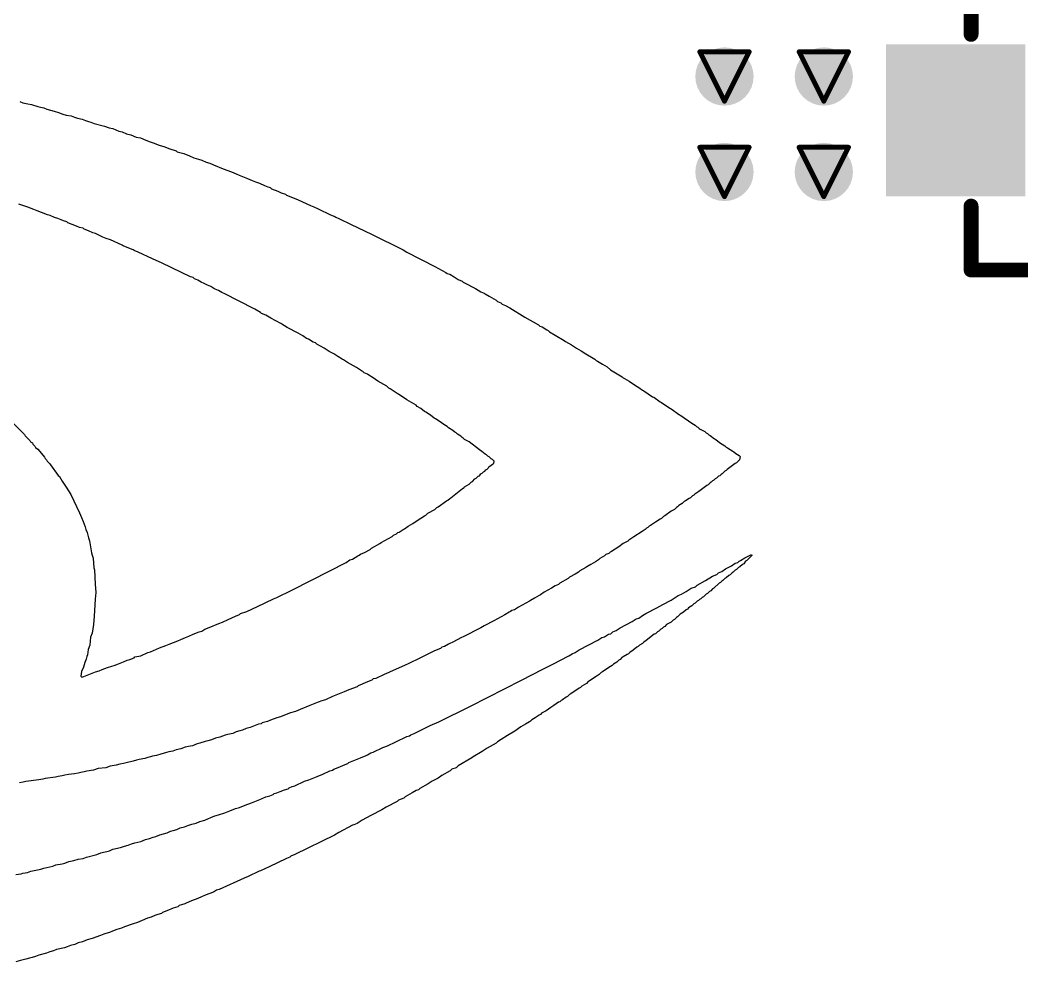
# Model space of a CAD drawing. Header units: inches. Extents: x 0 to 12.2, y 0 to 7.
# Drawn here: x 1.13 to 1.5359, y 1.2427 to 1.6243 of the extents above; entities that cross this region are included whole.
import ezdxf

# ---------------------------------------------------------------- set-up
doc = ezdxf.new("R2010")
doc.units = ezdxf.units.IN
doc.header["$MEASUREMENT"] = 0
for name, color, linetype in [('Bottom Layer', 5, 'Continuous'), ('Drill Drawing', 1, 'Continuous'), ('Layer 1', 16, 'Continuous'), ('Layer 2', 76, 'Continuous'), ('Top Layer', 1, 'Continuous'), ('Top Overlay', 2, 'Continuous'), ('Top Paste', 8, 'Continuous'), ('Top Solder', 216, 'Continuous'), ('Via Holes', 16, 'Continuous')]:
    doc.layers.add(name, color=color, linetype=linetype)

# ---------------------------------------------------------------- blocks, each defined once
blk = doc.blocks.new('TS_1088_AR02016_48')
at = {"layer": 'Top Layer'}
for points in [[(-0.11023, 0.02677), (-0.06181, 0.02677), (-0.06181, -0.02677), (-0.11023, -0.02677)], [(0.06181, 0.02677), (0.11023, 0.02677), (0.11023, -0.02677), (0.06181, -0.02677)]]:
    blk.add_hatch(color=1, dxfattribs=at).paths.add_polyline_path(points)
at = {"layer": 'Top Paste'}
for points in [[(-0.11023, 0.02677), (-0.06181, 0.02677), (-0.06181, -0.02677), (-0.11023, -0.02677)], [(0.06181, 0.02677), (0.11023, 0.02677), (0.11023, -0.02677), (0.06181, -0.02677)]]:
    blk.add_hatch(color=8, dxfattribs=at).paths.add_polyline_path(points)
at = {"layer": 'Top Solder'}
for points in [[(-0.11423, 0.03077), (-0.05781, 0.03077), (-0.05781, -0.03077), (-0.11423, -0.03077)], [(0.05781, 0.03077), (0.11423, 0.03077), (0.11423, -0.03077), (0.05781, -0.03077)]]:
    blk.add_hatch(color=216, dxfattribs=at).paths.add_polyline_path(points)
at = {"layer": 'Top Overlay'}
for points in [[(-0.07977, 0.06068, 0.006, 0.006, 0), (-0.07977, 0.03477, 0.006, 0.006, 0)], [(0.07977, 0.06068, 0.006, 0.006, 0), (-0.07977, 0.06068, 0.006, 0.006, 0)], [(0.07977, 0.06068, 0.006, 0.006, 0), (0.07977, 0.03477, 0.006, 0.006, 0)], [(-0.07977, -0.03477, 0.006, 0.006, 0), (-0.07977, -0.06068, 0.006, 0.006, 0)], [(0.07977, -0.03477, 0.006, 0.006, 0), (0.07977, -0.06068, 0.006, 0.006, 0)], [(0.07977, -0.06068, 0.006, 0.006, 0), (-0.07977, -0.06068, 0.006, 0.006, 0)]]:
    blk.add_lwpolyline(points, format="xyseb", dxfattribs=at)
for points in [[(-0.08127, 0.06068, 0.003, 0.003, 1), (-0.07827, 0.06068, 0.003, 0.003, 1)], [(-0.08127, 0.06068, 0.003, 0.003, 1), (-0.07827, 0.06068, 0.003, 0.003, 1)], [(0.07827, 0.06068, 0.003, 0.003, 1), (0.08127, 0.06068, 0.003, 0.003, 1)], [(0.07827, 0.06068, 0.003, 0.003, 1), (0.08127, 0.06068, 0.003, 0.003, 1)], [(-0.08127, 0.03477, 0.003, 0.003, 1), (-0.07827, 0.03477, 0.003, 0.003, 1)], [(0.03543, 0, 0.01, 0.01, 1), (-0.03543, 0, 0.01, 0.01, 1)], [(0.07827, 0.03477, 0.003, 0.003, 1), (0.08127, 0.03477, 0.003, 0.003, 1)], [(-0.03793, 0, 0.005, 0.005, 1), (-0.03293, 0, 0.005, 0.005, 1)], [(0.03293, 0, 0.005, 0.005, 1), (0.03793, 0, 0.005, 0.005, 1)], [(-0.08127, -0.03477, 0.003, 0.003, 1), (-0.07827, -0.03477, 0.003, 0.003, 1)], [(0.07827, -0.03477, 0.003, 0.003, 1), (0.08127, -0.03477, 0.003, 0.003, 1)], [(-0.08127, -0.06068, 0.003, 0.003, 1), (-0.07827, -0.06068, 0.003, 0.003, 1)], [(-0.08127, -0.06068, 0.003, 0.003, 1), (-0.07827, -0.06068, 0.003, 0.003, 1)], [(0.07827, -0.06068, 0.003, 0.003, 1), (0.08127, -0.06068, 0.003, 0.003, 1)], [(0.07827, -0.06068, 0.003, 0.003, 1), (0.08127, -0.06068, 0.003, 0.003, 1)]]:
    blk.add_lwpolyline(points, format="xyseb", close=True, dxfattribs=at)

msp = doc.modelspace()

# ---------------------------------------------------------------- hatches: boundary and pattern name
at = {"layer": 'Bottom Layer'}
h = msp.add_hatch(color=5, dxfattribs=at)
edge = h.paths.add_edge_path()
edge.add_arc((1.41537, 1.60147), 0.01181, 0, 360)
h = msp.add_hatch(color=5, dxfattribs=at)
edge = h.paths.add_edge_path()
edge.add_arc((1.45562, 1.60147), 0.01181, 0, 360)
h = msp.add_hatch(color=5, dxfattribs=at)
edge = h.paths.add_edge_path()
edge.add_arc((1.41537, 1.56279), 0.01181, 0, 360)
h = msp.add_hatch(color=5, dxfattribs=at)
edge = h.paths.add_edge_path()
edge.add_arc((1.45562, 1.56279), 0.01181, 0, 360)
at = {"layer": 'Layer 1'}
h = msp.add_hatch(color=16, dxfattribs=at)
edge = h.paths.add_edge_path()
edge.add_arc((1.41537, 1.60147), 0.01181, 0, 360)
h = msp.add_hatch(color=16, dxfattribs=at)
edge = h.paths.add_edge_path()
edge.add_arc((1.45562, 1.60147), 0.01181, 0, 360)
h = msp.add_hatch(color=16, dxfattribs=at)
edge = h.paths.add_edge_path()
edge.add_arc((1.41537, 1.56279), 0.01181, 0, 360)
h = msp.add_hatch(color=16, dxfattribs=at)
edge = h.paths.add_edge_path()
edge.add_arc((1.45562, 1.56279), 0.01181, 0, 360)
at = {"layer": 'Layer 2'}
h = msp.add_hatch(color=76, dxfattribs=at)
edge = h.paths.add_edge_path()
edge.add_arc((1.41537, 1.60147), 0.01181, 0, 360)
h = msp.add_hatch(color=76, dxfattribs=at)
edge = h.paths.add_edge_path()
edge.add_arc((1.45562, 1.60147), 0.01181, 0, 360)
h = msp.add_hatch(color=76, dxfattribs=at)
edge = h.paths.add_edge_path()
edge.add_arc((1.41537, 1.56279), 0.01181, 0, 360)
h = msp.add_hatch(color=76, dxfattribs=at)
edge = h.paths.add_edge_path()
edge.add_arc((1.45562, 1.56279), 0.01181, 0, 360)
at = {"layer": 'Top Layer'}
h = msp.add_hatch(color=1, dxfattribs=at)
edge = h.paths.add_edge_path()
edge.add_arc((1.41537, 1.60147), 0.01181, 0, 360)
h = msp.add_hatch(color=1, dxfattribs=at)
edge = h.paths.add_edge_path()
edge.add_arc((1.45562, 1.60147), 0.01181, 0, 360)
h = msp.add_hatch(color=1, dxfattribs=at)
edge = h.paths.add_edge_path()
edge.add_arc((1.41537, 1.56279), 0.01181, 0, 360)
h = msp.add_hatch(color=1, dxfattribs=at)
edge = h.paths.add_edge_path()
edge.add_arc((1.45562, 1.56279), 0.01181, 0, 360)
at = {"layer": 'Via Holes'}
h = msp.add_hatch(color=7, dxfattribs=at)
edge = h.paths.add_edge_path()
edge.add_arc((1.41537, 1.60147), 0.00591, 0, 360)
h = msp.add_hatch(color=7, dxfattribs=at)
edge = h.paths.add_edge_path()
edge.add_arc((1.45562, 1.60147), 0.00591, 0, 360)
h = msp.add_hatch(color=7, dxfattribs=at)
edge = h.paths.add_edge_path()
edge.add_arc((1.41537, 1.56279), 0.00591, 0, 360)
h = msp.add_hatch(color=7, dxfattribs=at)
edge = h.paths.add_edge_path()
edge.add_arc((1.45562, 1.56279), 0.00591, 0, 360)

# ---------------------------------------------------------------- linework, layer by layer
at = {"layer": 'Drill Drawing'}
for points in [[(1.40537, 1.61147, 0.002, 0.002, 0), (1.42537, 1.61147, 0.002, 0.002, 0)], [(1.40537, 1.61147, 0.002, 0.002, 0), (1.41537, 1.59147, 0.002, 0.002, 0)], [(1.41537, 1.59147, 0.002, 0.002, 0), (1.42537, 1.61147, 0.002, 0.002, 0)], [(1.44562, 1.61147, 0.002, 0.002, 0), (1.46562, 1.61147, 0.002, 0.002, 0)], [(1.44562, 1.61147, 0.002, 0.002, 0), (1.45562, 1.59147, 0.002, 0.002, 0)], [(1.45562, 1.59147, 0.002, 0.002, 0), (1.46562, 1.61147, 0.002, 0.002, 0)], [(1.40537, 1.57279, 0.002, 0.002, 0), (1.42537, 1.57279, 0.002, 0.002, 0)], [(1.40537, 1.57279, 0.002, 0.002, 0), (1.41537, 1.55279, 0.002, 0.002, 0)], [(1.41537, 1.55279, 0.002, 0.002, 0), (1.42537, 1.57279, 0.002, 0.002, 0)], [(1.44562, 1.57279, 0.002, 0.002, 0), (1.46562, 1.57279, 0.002, 0.002, 0)], [(1.44562, 1.57279, 0.002, 0.002, 0), (1.45562, 1.55279, 0.002, 0.002, 0)], [(1.45562, 1.55279, 0.002, 0.002, 0), (1.46562, 1.57279, 0.002, 0.002, 0)]]:
    msp.add_lwpolyline(points, format="xyseb", dxfattribs=at)
for points in [[(1.40487, 1.61147, 0.001, 0.001, 1), (1.40587, 1.61147, 0.001, 0.001, 1)], [(1.40487, 1.61147, 0.001, 0.001, 1), (1.40587, 1.61147, 0.001, 0.001, 1)], [(1.42487, 1.61147, 0.001, 0.001, 1), (1.42587, 1.61147, 0.001, 0.001, 1)], [(1.42487, 1.61147, 0.001, 0.001, 1), (1.42587, 1.61147, 0.001, 0.001, 1)], [(1.44512, 1.61147, 0.001, 0.001, 1), (1.44612, 1.61147, 0.001, 0.001, 1)], [(1.44512, 1.61147, 0.001, 0.001, 1), (1.44612, 1.61147, 0.001, 0.001, 1)], [(1.46512, 1.61147, 0.001, 0.001, 1), (1.46612, 1.61147, 0.001, 0.001, 1)], [(1.46512, 1.61147, 0.001, 0.001, 1), (1.46612, 1.61147, 0.001, 0.001, 1)], [(1.41487, 1.59147, 0.001, 0.001, 1), (1.41587, 1.59147, 0.001, 0.001, 1)], [(1.41487, 1.59147, 0.001, 0.001, 1), (1.41587, 1.59147, 0.001, 0.001, 1)], [(1.45512, 1.59147, 0.001, 0.001, 1), (1.45612, 1.59147, 0.001, 0.001, 1)], [(1.45512, 1.59147, 0.001, 0.001, 1), (1.45612, 1.59147, 0.001, 0.001, 1)], [(1.40487, 1.57279, 0.001, 0.001, 1), (1.40587, 1.57279, 0.001, 0.001, 1)], [(1.40487, 1.57279, 0.001, 0.001, 1), (1.40587, 1.57279, 0.001, 0.001, 1)], [(1.42487, 1.57279, 0.001, 0.001, 1), (1.42587, 1.57279, 0.001, 0.001, 1)], [(1.42487, 1.57279, 0.001, 0.001, 1), (1.42587, 1.57279, 0.001, 0.001, 1)], [(1.44512, 1.57279, 0.001, 0.001, 1), (1.44612, 1.57279, 0.001, 0.001, 1)], [(1.44512, 1.57279, 0.001, 0.001, 1), (1.44612, 1.57279, 0.001, 0.001, 1)], [(1.46512, 1.57279, 0.001, 0.001, 1), (1.46612, 1.57279, 0.001, 0.001, 1)], [(1.46512, 1.57279, 0.001, 0.001, 1), (1.46612, 1.57279, 0.001, 0.001, 1)], [(1.41487, 1.55279, 0.001, 0.001, 1), (1.41587, 1.55279, 0.001, 0.001, 1)], [(1.41487, 1.55279, 0.001, 0.001, 1), (1.41587, 1.55279, 0.001, 0.001, 1)], [(1.45512, 1.55279, 0.001, 0.001, 1), (1.45612, 1.55279, 0.001, 0.001, 1)], [(1.45512, 1.55279, 0.001, 0.001, 1), (1.45612, 1.55279, 0.001, 0.001, 1)]]:
    msp.add_lwpolyline(points, format="xyseb", close=True, dxfattribs=at)
at = {"layer": 'Top Overlay'}
for p, q in [((1.12985, 1.59138), (1.13117, 1.59085)), ((1.13117, 1.59085), (1.13313, 1.59046)), ((1.13313, 1.59046), (1.13458, 1.59007)), ((1.13458, 1.59007), (1.1372, 1.58928)), ((1.1372, 1.58928), (1.13825, 1.58902)), ((1.13825, 1.58902), (1.13956, 1.58876)), ((1.13956, 1.58876), (1.14087, 1.58823)), ((1.14087, 1.58823), (1.14376, 1.58744)), ((1.14376, 1.58744), (1.1456, 1.58692)), ((1.1456, 1.58692), (1.1473, 1.58626)), ((1.1473, 1.58626), (1.14874, 1.58587)), ((1.14874, 1.58587), (1.15071, 1.58548)), ((1.15071, 1.58548), (1.15202, 1.58495)), ((1.15202, 1.58495), (1.1532, 1.58456)), ((1.1532, 1.58456), (1.15517, 1.58416)), ((1.15517, 1.58416), (1.15648, 1.58364)), ((1.15648, 1.58364), (1.15766, 1.58325)), ((1.15766, 1.58325), (1.15871, 1.58298)), ((1.15871, 1.58298), (1.16002, 1.58246)), ((1.16002, 1.58246), (1.16422, 1.58141)), ((1.16422, 1.58141), (1.16606, 1.58062)), ((1.16606, 1.58062), (1.16763, 1.58036)), ((1.16763, 1.58036), (1.16999, 1.57931)), ((1.16999, 1.57931), (1.17131, 1.57905)), ((1.17131, 1.57905), (1.17314, 1.57826)), ((1.17314, 1.57826), (1.17485, 1.57787)), ((1.17485, 1.57787), (1.17708, 1.57695)), ((1.17708, 1.57695), (1.17878, 1.57656)), ((1.17878, 1.57656), (1.18101, 1.57564)), ((1.18101, 1.57564), (1.18272, 1.57498)), ((1.18272, 1.57498), (1.1839, 1.57459)), ((1.1839, 1.57459), (1.18639, 1.57367)), ((1.18639, 1.57367), (1.18862, 1.57302)), ((1.18862, 1.57302), (1.19033, 1.57236)), ((1.19033, 1.57236), (1.19321, 1.57131)), ((1.19321, 1.57131), (1.1936, 1.57092)), ((1.1936, 1.57092), (1.19531, 1.57052)), ((1.19531, 1.57052), (1.19636, 1.57026)), ((1.19636, 1.57026), (1.19859, 1.56934)), ((1.19859, 1.56934), (1.20043, 1.56856)), ((1.20043, 1.56856), (1.20226, 1.56803)), ((1.20226, 1.56803), (1.20357, 1.56751)), ((1.20357, 1.56751), (1.20541, 1.56672)), ((1.20541, 1.56672), (1.20685, 1.56633)), ((1.20685, 1.56633), (1.2083, 1.56567)), ((1.2083, 1.56567), (1.21223, 1.5641)), ((1.21223, 1.5641), (1.21564, 1.56278)), ((1.21564, 1.56278), (1.21748, 1.562)), ((1.21748, 1.562), (1.21879, 1.56147)), ((1.21879, 1.56147), (1.2222, 1.56016)), ((1.2222, 1.56016), (1.22404, 1.55937)), ((1.22404, 1.55937), (1.22535, 1.55885)), ((1.22535, 1.55885), (1.22705, 1.55819)), ((1.22705, 1.55819), (1.22902, 1.55727)), ((1.22902, 1.55727), (1.23033, 1.55675)), ((1.23033, 1.55675), (1.23138, 1.55649)), ((1.23138, 1.55649), (1.23191, 1.55596)), ((1.23191, 1.55596), (1.2344, 1.55504)), ((1.2344, 1.55504), (1.23584, 1.55439)), ((1.23584, 1.55439), (1.23755, 1.55373)), ((1.23755, 1.55373), (1.23794, 1.55334)), ((1.23794, 1.55334), (1.24043, 1.55242)), ((1.24043, 1.55242), (1.24266, 1.5515)), ((1.24266, 1.5515), (1.24765, 1.54914)), ((1.13195, 1.54888), (1.12946, 1.5498)), ((1.13313, 1.54849), (1.13195, 1.54888)), ((1.13563, 1.54757), (1.13313, 1.54849)), ((1.13694, 1.54704), (1.13563, 1.54757)), ((1.13864, 1.54639), (1.13694, 1.54704)), ((1.24765, 1.54914), (1.24896, 1.54862)), ((1.24896, 1.54862), (1.2508, 1.54783)), ((1.2508, 1.54783), (1.25578, 1.54547)), ((1.14114, 1.54547), (1.13864, 1.54639)), ((1.14218, 1.54521), (1.14114, 1.54547)), ((1.14389, 1.54429), (1.14218, 1.54521)), ((1.14533, 1.54389), (1.14389, 1.54429)), ((1.14664, 1.54337), (1.14533, 1.54389)), ((1.14756, 1.54298), (1.14664, 1.54337)), ((1.14901, 1.54258), (1.14756, 1.54298)), ((1.1494, 1.54219), (1.14901, 1.54258)), ((1.25578, 1.54547), (1.25749, 1.54481)), ((1.25749, 1.54481), (1.25788, 1.54442)), ((1.25788, 1.54442), (1.25919, 1.54389)), ((1.25919, 1.54389), (1.26418, 1.54153)), ((1.15281, 1.54088), (1.1494, 1.54219)), ((1.15412, 1.54035), (1.15281, 1.54088)), ((1.15556, 1.53996), (1.15412, 1.54035)), ((1.15596, 1.53957), (1.15556, 1.53996)), ((1.15766, 1.53891), (1.15596, 1.53957)), ((1.1595, 1.53812), (1.15766, 1.53891)), ((1.26418, 1.54153), (1.27231, 1.5376)), ((1.16055, 1.53786), (1.1595, 1.53812)), ((1.16357, 1.53642), (1.16055, 1.53786)), ((1.16488, 1.53589), (1.16357, 1.53642)), ((1.16658, 1.53524), (1.16488, 1.53589)), ((1.17131, 1.53314), (1.16658, 1.53524)), ((1.27231, 1.5376), (1.28516, 1.5313)), ((1.17183, 1.53288), (1.17131, 1.53314)), ((1.17406, 1.53196), (1.17183, 1.53288)), ((1.17576, 1.5313), (1.17406, 1.53196)), ((1.17616, 1.53091), (1.17576, 1.5313)), ((1.17786, 1.53025), (1.17616, 1.53091)), ((1.28516, 1.5313), (1.28674, 1.53025)), ((1.18364, 1.52763), (1.17786, 1.53025)), ((1.18757, 1.52579), (1.18364, 1.52763)), ((1.28674, 1.53025), (1.29802, 1.52448)), ((1.19911, 1.52028), (1.18757, 1.52579)), ((1.29802, 1.52448), (1.30248, 1.52212)), ((1.20016, 1.52002), (1.19911, 1.52028)), ((1.20069, 1.5195), (1.20016, 1.52002)), ((1.202, 1.51897), (1.20069, 1.5195)), ((1.20331, 1.51818), (1.202, 1.51897)), ((1.20462, 1.51766), (1.20331, 1.51818)), ((1.30248, 1.52212), (1.303, 1.5216)), ((1.303, 1.5216), (1.30405, 1.52133)), ((1.30405, 1.52133), (1.30589, 1.52028)), ((1.30589, 1.52028), (1.30746, 1.51923)), ((1.30746, 1.51923), (1.30917, 1.51858)), ((1.30917, 1.51858), (1.30956, 1.51818)), ((1.30956, 1.51818), (1.31009, 1.51792)), ((1.20593, 1.51687), (1.20462, 1.51766)), ((1.20725, 1.51635), (1.20593, 1.51687)), ((1.20856, 1.51556), (1.20725, 1.51635)), ((1.20908, 1.5153), (1.20856, 1.51556)), ((1.21039, 1.51477), (1.20908, 1.5153)), ((1.21171, 1.51399), (1.21039, 1.51477)), ((1.31009, 1.51792), (1.31455, 1.51556)), ((1.31455, 1.51556), (1.31664, 1.51425)), ((1.31664, 1.51425), (1.31796, 1.51372)), ((1.21302, 1.51346), (1.21171, 1.51399)), ((1.21853, 1.51058), (1.21302, 1.51346)), ((1.22509, 1.50717), (1.21853, 1.51058)), ((1.31796, 1.51372), (1.31848, 1.51346)), ((1.31848, 1.51346), (1.32006, 1.51241)), ((1.32006, 1.51241), (1.32294, 1.51084)), ((1.32294, 1.51084), (1.32347, 1.51031)), ((1.32347, 1.51031), (1.32478, 1.50979)), ((1.22745, 1.50585), (1.22509, 1.50717)), ((1.32478, 1.50979), (1.3253, 1.50927)), ((1.3253, 1.50927), (1.32661, 1.50874)), ((1.32661, 1.50874), (1.32845, 1.50769)), ((1.32845, 1.50769), (1.33055, 1.50638)), ((1.33055, 1.50638), (1.33239, 1.50533)), ((1.22784, 1.50546), (1.22745, 1.50585)), ((1.22955, 1.50481), (1.22784, 1.50546)), ((1.23164, 1.50349), (1.22955, 1.50481)), ((1.23558, 1.50139), (1.23164, 1.50349)), ((1.33239, 1.50533), (1.33448, 1.50402)), ((1.33448, 1.50402), (1.33999, 1.50087)), ((1.2361, 1.50113), (1.23558, 1.50139)), ((1.2382, 1.49982), (1.2361, 1.50113)), ((1.24266, 1.49746), (1.2382, 1.49982)), ((1.33999, 1.50087), (1.34052, 1.50035)), ((1.34052, 1.50035), (1.34157, 1.50008)), ((1.34157, 1.50008), (1.3434, 1.49877)), ((1.3434, 1.49877), (1.34393, 1.49851)), ((1.34393, 1.49851), (1.34445, 1.49798)), ((1.34445, 1.49798), (1.34681, 1.49667)), ((1.2445, 1.49641), (1.24266, 1.49746)), ((1.24607, 1.49536), (1.2445, 1.49641)), ((1.24686, 1.4951), (1.24607, 1.49536)), ((1.2487, 1.49379), (1.24686, 1.4951)), ((1.24975, 1.49352), (1.2487, 1.49379)), ((1.34681, 1.49667), (1.35049, 1.49457)), ((1.35049, 1.49457), (1.35101, 1.49405)), ((1.35101, 1.49405), (1.35337, 1.49274)), ((1.25027, 1.493), (1.24975, 1.49352)), ((1.25316, 1.49143), (1.25027, 1.493)), ((1.25526, 1.49011), (1.25316, 1.49143)), ((1.25709, 1.48906), (1.25526, 1.49011)), ((1.35337, 1.49274), (1.35547, 1.49143)), ((1.35547, 1.49143), (1.35731, 1.49038)), ((1.35731, 1.49038), (1.35914, 1.48906)), ((1.25867, 1.48802), (1.25709, 1.48906)), ((1.2605, 1.48697), (1.25867, 1.48802)), ((1.26103, 1.4867), (1.2605, 1.48697)), ((1.2626, 1.48565), (1.26103, 1.4867)), ((1.26627, 1.48356), (1.2626, 1.48565)), ((1.35914, 1.48906), (1.36282, 1.48697)), ((1.36282, 1.48697), (1.36334, 1.48644)), ((1.36334, 1.48644), (1.36387, 1.48618)), ((1.36387, 1.48618), (1.36597, 1.48487)), ((1.26837, 1.48224), (1.26627, 1.48356)), ((1.2689, 1.48198), (1.26837, 1.48224)), ((1.26942, 1.48146), (1.2689, 1.48198)), ((1.36597, 1.48487), (1.3678, 1.48382)), ((1.3678, 1.48382), (1.36924, 1.48264)), ((1.36924, 1.48264), (1.37187, 1.48106)), ((1.27073, 1.48093), (1.26942, 1.48146)), ((1.27126, 1.48041), (1.27073, 1.48093)), ((1.2731, 1.47936), (1.27126, 1.48041)), ((1.27493, 1.47805), (1.2731, 1.47936)), ((1.2786, 1.47595), (1.27493, 1.47805)), ((1.37187, 1.48106), (1.37397, 1.47975)), ((1.37397, 1.47975), (1.37436, 1.47936)), ((1.37436, 1.47936), (1.37489, 1.4791)), ((1.37489, 1.4791), (1.37672, 1.47805)), ((1.37672, 1.47805), (1.37935, 1.47621)), ((1.27939, 1.47516), (1.2786, 1.47595)), ((1.27992, 1.4749), (1.27939, 1.47516)), ((1.2828, 1.47306), (1.27992, 1.4749)), ((1.37935, 1.47621), (1.38066, 1.47542)), ((1.38066, 1.47542), (1.38223, 1.47437)), ((1.38223, 1.47437), (1.38276, 1.47411)), ((1.38276, 1.47411), (1.38617, 1.47175)), ((1.28333, 1.4728), (1.2828, 1.47306)), ((1.28674, 1.47044), (1.28333, 1.4728)), ((1.29041, 1.46834), (1.28674, 1.47044)), ((1.38617, 1.47175), (1.38669, 1.47149)), ((1.38669, 1.47149), (1.38931, 1.46965)), ((1.38931, 1.46965), (1.38984, 1.46939)), ((1.38984, 1.46939), (1.39325, 1.46703)), ((1.29093, 1.46781), (1.29041, 1.46834)), ((1.29238, 1.4669), (1.29093, 1.46781)), ((1.29382, 1.46572), (1.29238, 1.4669)), ((1.29435, 1.46545), (1.29382, 1.46572)), ((1.29631, 1.46427), (1.29435, 1.46545)), ((1.39325, 1.46703), (1.39377, 1.46677)), ((1.39377, 1.46677), (1.39718, 1.4644)), ((1.12644, 1.46178), (1.13182, 1.4564)), ((1.29776, 1.46309), (1.29631, 1.46427)), ((1.29828, 1.46283), (1.29776, 1.46309)), ((1.29985, 1.46178), (1.29828, 1.46283)), ((1.30169, 1.46047), (1.29985, 1.46178)), ((1.39718, 1.4644), (1.39771, 1.46414)), ((1.39771, 1.46414), (1.40217, 1.46099)), ((1.303, 1.45968), (1.30169, 1.46047)), ((1.30353, 1.45916), (1.303, 1.45968)), ((1.30536, 1.45811), (1.30353, 1.45916)), ((1.30615, 1.45732), (1.30536, 1.45811)), ((1.30668, 1.45706), (1.30615, 1.45732)), ((1.40217, 1.46099), (1.40348, 1.46021)), ((1.40348, 1.46021), (1.40401, 1.45968)), ((1.40401, 1.45968), (1.40453, 1.45942)), ((1.40453, 1.45942), (1.40506, 1.45889)), ((1.40506, 1.45889), (1.40558, 1.45863)), ((1.40558, 1.45863), (1.40742, 1.45758)), ((1.40742, 1.45758), (1.40794, 1.45706)), ((1.13182, 1.4564), (1.13208, 1.45588)), ((1.13208, 1.45588), (1.13392, 1.45404)), ((1.13392, 1.45404), (1.13418, 1.45352)), ((1.13418, 1.45352), (1.13497, 1.45299)), ((1.3072, 1.45653), (1.30668, 1.45706)), ((1.30851, 1.45575), (1.3072, 1.45653)), ((1.30904, 1.45522), (1.30851, 1.45575)), ((1.30956, 1.45496), (1.30904, 1.45522)), ((1.31009, 1.45443), (1.30956, 1.45496)), ((1.31192, 1.45339), (1.31009, 1.45443)), ((1.31612, 1.45024), (1.31192, 1.45339)), ((1.40794, 1.45706), (1.40847, 1.4568)), ((1.40847, 1.4568), (1.40899, 1.45627)), ((1.40899, 1.45627), (1.40952, 1.45601)), ((1.40952, 1.45601), (1.41135, 1.4547)), ((1.41135, 1.4547), (1.41188, 1.45443)), ((1.41188, 1.45443), (1.41332, 1.45325)), ((1.41332, 1.45325), (1.41555, 1.45181)), ((1.13497, 1.45299), (1.13523, 1.45247)), ((1.13523, 1.45247), (1.13602, 1.45168)), ((1.13602, 1.45168), (1.13628, 1.45116)), ((1.13628, 1.45116), (1.1372, 1.4505)), ((1.1372, 1.4505), (1.1393, 1.44788)), ((1.31704, 1.44958), (1.31612, 1.45024)), ((1.31848, 1.4484), (1.31704, 1.44958)), ((1.41555, 1.45181), (1.41607, 1.45129)), ((1.41607, 1.45129), (1.4166, 1.45102)), ((1.4166, 1.45102), (1.4187, 1.44971)), ((1.4187, 1.44971), (1.41922, 1.44945)), ((1.41922, 1.44945), (1.42001, 1.44866)), ((1.1393, 1.44788), (1.13995, 1.44722)), ((1.13995, 1.44722), (1.14022, 1.4467)), ((1.14022, 1.4467), (1.14074, 1.44617)), ((1.14074, 1.44617), (1.141, 1.44565)), ((1.141, 1.44565), (1.14205, 1.4446)), ((1.31901, 1.44814), (1.31848, 1.4484)), ((1.31953, 1.44761), (1.31901, 1.44814)), ((1.32006, 1.44735), (1.31953, 1.44761)), ((1.32084, 1.44656), (1.32006, 1.44735)), ((1.32137, 1.4463), (1.32084, 1.44656)), ((1.32202, 1.44565), (1.32137, 1.4463)), ((1.32189, 1.44473), (1.32202, 1.44565)), ((1.42001, 1.44866), (1.42132, 1.44788)), ((1.42145, 1.44617), (1.42027, 1.44499)), ((1.42132, 1.44788), (1.42171, 1.44748)), ((1.42171, 1.44748), (1.42145, 1.44617)), ((1.14205, 1.4446), (1.14232, 1.44407)), ((1.14232, 1.44407), (1.14546, 1.43987)), ((1.31717, 1.44079), (1.31769, 1.44132)), ((1.31769, 1.44132), (1.31822, 1.44158)), ((1.31822, 1.44158), (1.31874, 1.4421)), ((1.31874, 1.4421), (1.31927, 1.44237)), ((1.31927, 1.44237), (1.31966, 1.44276)), ((1.31966, 1.44276), (1.31992, 1.44329)), ((1.31992, 1.44329), (1.32084, 1.44394)), ((1.32084, 1.44394), (1.32137, 1.44447)), ((1.32137, 1.44447), (1.32189, 1.44473)), ((1.41555, 1.44158), (1.4145, 1.44053)), ((1.41607, 1.44184), (1.41555, 1.44158)), ((1.41647, 1.44224), (1.41607, 1.44184)), ((1.41975, 1.44473), (1.41647, 1.44224)), ((1.42027, 1.44499), (1.41975, 1.44473)), ((1.14546, 1.43987), (1.14599, 1.43935)), ((1.14599, 1.43935), (1.14704, 1.43751)), ((1.14704, 1.43751), (1.14874, 1.43502)), ((1.31192, 1.43633), (1.31271, 1.43712)), ((1.31271, 1.43712), (1.31323, 1.43738)), ((1.31323, 1.43738), (1.31428, 1.43843)), ((1.31428, 1.43843), (1.31481, 1.43869)), ((1.31481, 1.43869), (1.3156, 1.43948)), ((1.3156, 1.43948), (1.31612, 1.43974)), ((1.31612, 1.43974), (1.31664, 1.44053)), ((1.31664, 1.44053), (1.31717, 1.44079)), ((1.41004, 1.43712), (1.40952, 1.43686)), ((1.41056, 1.43764), (1.41004, 1.43712)), ((1.41109, 1.43791), (1.41056, 1.43764)), ((1.41161, 1.43843), (1.41109, 1.43791)), ((1.41214, 1.43869), (1.41161, 1.43843)), ((1.41293, 1.43948), (1.41214, 1.43869)), ((1.41345, 1.43974), (1.41293, 1.43948)), ((1.41397, 1.44027), (1.41345, 1.43974)), ((1.4145, 1.44053), (1.41397, 1.44027)), ((1.14874, 1.43502), (1.15058, 1.43214)), ((1.30458, 1.43082), (1.3093, 1.4345)), ((1.3093, 1.4345), (1.30995, 1.43489)), ((1.30995, 1.43489), (1.31009, 1.43528)), ((1.31009, 1.43528), (1.31192, 1.43633)), ((1.40492, 1.43332), (1.40335, 1.43227)), ((1.4082, 1.43581), (1.40492, 1.43332)), ((1.40873, 1.43607), (1.4082, 1.43581)), ((1.40952, 1.43686), (1.40873, 1.43607)), ((1.15058, 1.43214), (1.15412, 1.42466)), ((1.29933, 1.42715), (1.30274, 1.42951)), ((1.30274, 1.42951), (1.30326, 1.42977)), ((1.30326, 1.42977), (1.30405, 1.43056)), ((1.30405, 1.43056), (1.30458, 1.43082)), ((1.39902, 1.42925), (1.39823, 1.42846)), ((1.39955, 1.42951), (1.39902, 1.42925)), ((1.40112, 1.43056), (1.39955, 1.42951)), ((1.40164, 1.43082), (1.40112, 1.43056)), ((1.40243, 1.43161), (1.40164, 1.43082)), ((1.40296, 1.43187), (1.40243, 1.43161)), ((1.40335, 1.43227), (1.40296, 1.43187)), ((1.29513, 1.42453), (1.29802, 1.4261)), ((1.29802, 1.4261), (1.29881, 1.42689)), ((1.29881, 1.42689), (1.29933, 1.42715)), ((1.39377, 1.42531), (1.39115, 1.42348)), ((1.39509, 1.4261), (1.39377, 1.42531)), ((1.39587, 1.42689), (1.39509, 1.4261)), ((1.3964, 1.42715), (1.39587, 1.42689)), ((1.39692, 1.42768), (1.3964, 1.42715)), ((1.39823, 1.42846), (1.39692, 1.42768)), ((1.15412, 1.42466), (1.15491, 1.42282)), ((1.15491, 1.42282), (1.15556, 1.42112)), ((1.15556, 1.42112), (1.15635, 1.41902)), ((1.2891, 1.42033), (1.29093, 1.42164)), ((1.29093, 1.42164), (1.29382, 1.42348)), ((1.29382, 1.42348), (1.29435, 1.42374)), ((1.29435, 1.42374), (1.29513, 1.42453)), ((1.38748, 1.42085), (1.38538, 1.41954)), ((1.38931, 1.42217), (1.38748, 1.42085)), ((1.38984, 1.42243), (1.38931, 1.42217)), ((1.39063, 1.42322), (1.38984, 1.42243)), ((1.39115, 1.42348), (1.39063, 1.42322)), ((1.15635, 1.41902), (1.15661, 1.41797)), ((1.15661, 1.41797), (1.15714, 1.41666)), ((1.15714, 1.41666), (1.15766, 1.41456)), ((1.28254, 1.41613), (1.28306, 1.41666)), ((1.28306, 1.41666), (1.28359, 1.41692)), ((1.28359, 1.41692), (1.28516, 1.41797)), ((1.28516, 1.41797), (1.28569, 1.41823)), ((1.28569, 1.41823), (1.28726, 1.41928)), ((1.28726, 1.41928), (1.2891, 1.42033)), ((1.38197, 1.41718), (1.37869, 1.41495)), ((1.38328, 1.41797), (1.38197, 1.41718)), ((1.38381, 1.41849), (1.38328, 1.41797)), ((1.38433, 1.41876), (1.38381, 1.41849)), ((1.38485, 1.41928), (1.38433, 1.41876)), ((1.38538, 1.41954), (1.38485, 1.41928)), ((1.15766, 1.41456), (1.15806, 1.41338)), ((1.15806, 1.41338), (1.15845, 1.41167)), ((1.27572, 1.4122), (1.27624, 1.41272)), ((1.27624, 1.41272), (1.2807, 1.41508)), ((1.2807, 1.41508), (1.28123, 1.41561)), ((1.28123, 1.41561), (1.28254, 1.41613)), ((1.3762, 1.41325), (1.37436, 1.4122)), ((1.37659, 1.41364), (1.3762, 1.41325)), ((1.37869, 1.41495), (1.37659, 1.41364)), ((1.15845, 1.41167), (1.15897, 1.40852)), ((1.15897, 1.40852), (1.15924, 1.40747)), ((1.26785, 1.408), (1.26955, 1.40866)), ((1.26955, 1.40866), (1.27178, 1.40984)), ((1.27178, 1.40984), (1.27231, 1.41036)), ((1.27231, 1.41036), (1.27572, 1.4122)), ((1.36911, 1.40879), (1.36859, 1.40826)), ((1.36964, 1.40905), (1.36911, 1.40879)), ((1.37252, 1.41089), (1.36964, 1.40905)), ((1.37436, 1.4122), (1.37252, 1.41089)), ((1.15924, 1.40747), (1.15963, 1.40629)), ((1.15963, 1.40629), (1.15989, 1.40236)), ((1.25552, 1.40118), (1.26208, 1.40459)), ((1.26208, 1.40459), (1.26365, 1.40564)), ((1.26365, 1.40564), (1.2647, 1.4059)), ((1.2647, 1.4059), (1.2668, 1.40721)), ((1.2668, 1.40721), (1.26732, 1.40747)), ((1.26732, 1.40747), (1.26785, 1.408)), ((1.36308, 1.40485), (1.36124, 1.4038)), ((1.36439, 1.40564), (1.36308, 1.40485)), ((1.36492, 1.40616), (1.36439, 1.40564)), ((1.36675, 1.40721), (1.36492, 1.40616)), ((1.36728, 1.40774), (1.36675, 1.40721)), ((1.36859, 1.40826), (1.36728, 1.40774)), ((1.41975, 1.40433), (1.4208, 1.40459)), ((1.4208, 1.40459), (1.42132, 1.40511)), ((1.42132, 1.40511), (1.42185, 1.40538)), ((1.42185, 1.40538), (1.42368, 1.40643)), ((1.42394, 1.40511), (1.42316, 1.40406)), ((1.42368, 1.40643), (1.42631, 1.40774)), ((1.42447, 1.40538), (1.42394, 1.40511)), ((1.42644, 1.40734), (1.42447, 1.40538)), ((1.42631, 1.40774), (1.42644, 1.40734)), ((1.15989, 1.40236), (1.16016, 1.40157)), ((1.16016, 1.40157), (1.16042, 1.3958)), ((1.24004, 1.39331), (1.25552, 1.40118)), ((1.35626, 1.40065), (1.35495, 1.39987)), ((1.35678, 1.40118), (1.35626, 1.40065)), ((1.35914, 1.40249), (1.35678, 1.40118)), ((1.35967, 1.40275), (1.35914, 1.40249)), ((1.36124, 1.4038), (1.35967, 1.40275)), ((1.41227, 1.39974), (1.41293, 1.40039)), ((1.41293, 1.40039), (1.41424, 1.40092)), ((1.41424, 1.40092), (1.41581, 1.40197)), ((1.41581, 1.40197), (1.41817, 1.40328)), ((1.41843, 1.40039), (1.41765, 1.3996)), ((1.41817, 1.40328), (1.41975, 1.40433)), ((1.41896, 1.40065), (1.41843, 1.40039)), ((1.41975, 1.40144), (1.41896, 1.40065)), ((1.42027, 1.4017), (1.41975, 1.40144)), ((1.42106, 1.40249), (1.42027, 1.4017)), ((1.42158, 1.40275), (1.42106, 1.40249)), ((1.42263, 1.4038), (1.42158, 1.40275)), ((1.42316, 1.40406), (1.42263, 1.4038)), ((1.35206, 1.39803), (1.34865, 1.39619)), ((1.35259, 1.39856), (1.35206, 1.39803)), ((1.35495, 1.39987), (1.35259, 1.39856)), ((1.40427, 1.39541), (1.40768, 1.39724)), ((1.40768, 1.39724), (1.41056, 1.39908)), ((1.41056, 1.39908), (1.41227, 1.39974)), ((1.41371, 1.39646), (1.41319, 1.39619)), ((1.41424, 1.39698), (1.41371, 1.39646)), ((1.41476, 1.39724), (1.41424, 1.39698)), ((1.41555, 1.39803), (1.41476, 1.39724)), ((1.41607, 1.39829), (1.41555, 1.39803)), ((1.41712, 1.39934), (1.41607, 1.39829)), ((1.41765, 1.3996), (1.41712, 1.39934)), ((1.16042, 1.3958), (1.16068, 1.39239)), ((1.16068, 1.39239), (1.16042, 1.38977)), ((1.23401, 1.39042), (1.24004, 1.39331)), ((1.34235, 1.39252), (1.34078, 1.39147)), ((1.34524, 1.3941), (1.34235, 1.39252)), ((1.34681, 1.39514), (1.34524, 1.3941)), ((1.34813, 1.39567), (1.34681, 1.39514)), ((1.34865, 1.39619), (1.34813, 1.39567)), ((1.39797, 1.39173), (1.39981, 1.39278)), ((1.39981, 1.39278), (1.40191, 1.3941)), ((1.40191, 1.3941), (1.40361, 1.39475)), ((1.40361, 1.39475), (1.40427, 1.39541)), ((1.40925, 1.39278), (1.40847, 1.392)), ((1.40978, 1.39305), (1.40925, 1.39278)), ((1.41056, 1.39383), (1.40978, 1.39305)), ((1.41109, 1.3941), (1.41056, 1.39383)), ((1.41319, 1.39619), (1.41109, 1.3941)), ((1.16042, 1.38977), (1.16002, 1.38281)), ((1.22614, 1.38675), (1.23269, 1.3899)), ((1.23269, 1.3899), (1.23401, 1.39042)), ((1.33632, 1.38885), (1.33186, 1.38649)), ((1.33685, 1.38911), (1.33632, 1.38885)), ((1.33842, 1.39016), (1.33685, 1.38911)), ((1.34026, 1.39121), (1.33842, 1.39016)), ((1.34078, 1.39147), (1.34026, 1.39121)), ((1.39036, 1.38754), (1.39377, 1.38937)), ((1.39377, 1.38937), (1.39535, 1.39042)), ((1.39535, 1.39042), (1.39666, 1.39121)), ((1.39666, 1.39121), (1.39797, 1.39173)), ((1.40427, 1.38885), (1.40348, 1.38806)), ((1.40479, 1.38911), (1.40427, 1.38885)), ((1.40532, 1.38964), (1.40479, 1.38911)), ((1.40584, 1.3899), (1.40532, 1.38964)), ((1.40637, 1.39042), (1.40584, 1.3899)), ((1.40689, 1.39068), (1.40637, 1.39042)), ((1.40794, 1.39173), (1.40689, 1.39068)), ((1.40847, 1.392), (1.40794, 1.39173)), ((1.21931, 1.38386), (1.22181, 1.38478)), ((1.22181, 1.38478), (1.22614, 1.38675)), ((1.32819, 1.38439), (1.32635, 1.38334)), ((1.32871, 1.38465), (1.32819, 1.38439)), ((1.32924, 1.38518), (1.32871, 1.38465)), ((1.33029, 1.38544), (1.32924, 1.38518)), ((1.33186, 1.38649), (1.33029, 1.38544)), ((1.38354, 1.38386), (1.388, 1.38622)), ((1.388, 1.38622), (1.39036, 1.38754)), ((1.39876, 1.38439), (1.39745, 1.3836)), ((1.39981, 1.38544), (1.39876, 1.38439)), ((1.40033, 1.3857), (1.39981, 1.38544)), ((1.40086, 1.38622), (1.40033, 1.3857)), ((1.40217, 1.38701), (1.40086, 1.38622)), ((1.40296, 1.3878), (1.40217, 1.38701)), ((1.40348, 1.38806), (1.40296, 1.3878)), ((1.16002, 1.38281), (1.15976, 1.3794)), ((1.21053, 1.3798), (1.21197, 1.38045)), ((1.21197, 1.38045), (1.21433, 1.3815)), ((1.21433, 1.3815), (1.21722, 1.38281)), ((1.21722, 1.38281), (1.21892, 1.38347)), ((1.21892, 1.38347), (1.21931, 1.38386)), ((1.32189, 1.38098), (1.31796, 1.37888)), ((1.32635, 1.38334), (1.32189, 1.38098)), ((1.37305, 1.37809), (1.37803, 1.38072)), ((1.37803, 1.38072), (1.37961, 1.38176)), ((1.37961, 1.38176), (1.38066, 1.38203)), ((1.38066, 1.38203), (1.38223, 1.38308)), ((1.38223, 1.38308), (1.38354, 1.38386)), ((1.39377, 1.38045), (1.39194, 1.3794)), ((1.39456, 1.38124), (1.39377, 1.38045)), ((1.39509, 1.3815), (1.39456, 1.38124)), ((1.39587, 1.38229), (1.39509, 1.3815)), ((1.3964, 1.38255), (1.39587, 1.38229)), ((1.39745, 1.3836), (1.3964, 1.38255)), ((1.15976, 1.3794), (1.15924, 1.37599)), ((1.20016, 1.37547), (1.20252, 1.37652)), ((1.20252, 1.37652), (1.20357, 1.37678)), ((1.20357, 1.37678), (1.20489, 1.37757)), ((1.20489, 1.37757), (1.20659, 1.37822)), ((1.20659, 1.37822), (1.21053, 1.3798)), ((1.31664, 1.37809), (1.30956, 1.37442)), ((1.31796, 1.37888), (1.31664, 1.37809)), ((1.36938, 1.37573), (1.37016, 1.37652)), ((1.37016, 1.37652), (1.37147, 1.37704)), ((1.37147, 1.37704), (1.37305, 1.37809)), ((1.38827, 1.37652), (1.38748, 1.37573)), ((1.38879, 1.37678), (1.38827, 1.37652)), ((1.38958, 1.37757), (1.38879, 1.37678)), ((1.3901, 1.37783), (1.38958, 1.37757)), ((1.39063, 1.37835), (1.3901, 1.37783)), ((1.39115, 1.37862), (1.39063, 1.37835)), ((1.39194, 1.3794), (1.39115, 1.37862)), ((1.15858, 1.37429), (1.15832, 1.37114)), ((1.15924, 1.37599), (1.15858, 1.37429)), ((1.19046, 1.37153), (1.19387, 1.37285)), ((1.19387, 1.37285), (1.19518, 1.37337)), ((1.19518, 1.37337), (1.19701, 1.37416)), ((1.19701, 1.37416), (1.19833, 1.37468)), ((1.19833, 1.37468), (1.20016, 1.37547)), ((1.30536, 1.37232), (1.30405, 1.3718)), ((1.30877, 1.37416), (1.30536, 1.37232)), ((1.30956, 1.37442), (1.30877, 1.37416)), ((1.35652, 1.36917), (1.36413, 1.37311)), ((1.36413, 1.37311), (1.3657, 1.37416)), ((1.3657, 1.37416), (1.36675, 1.37442)), ((1.36675, 1.37442), (1.36833, 1.37547)), ((1.36833, 1.37547), (1.36938, 1.37573)), ((1.38276, 1.37232), (1.38223, 1.3718)), ((1.38367, 1.37298), (1.38276, 1.37232)), ((1.38695, 1.37547), (1.38367, 1.37298)), ((1.38748, 1.37573), (1.38695, 1.37547)), ((1.15753, 1.3693), (1.15727, 1.3672)), ((1.15832, 1.37114), (1.15753, 1.3693)), ((1.17891, 1.36681), (1.1818, 1.36812)), ((1.1818, 1.36812), (1.18285, 1.36839)), ((1.18285, 1.36839), (1.18652, 1.36996)), ((1.18652, 1.36996), (1.18901, 1.37088)), ((1.18901, 1.37088), (1.19046, 1.37153)), ((1.29789, 1.36878), (1.29198, 1.36576)), ((1.30038, 1.3697), (1.29789, 1.36878)), ((1.3009, 1.37022), (1.30038, 1.3697)), ((1.30195, 1.37048), (1.3009, 1.37022)), ((1.30353, 1.37153), (1.30195, 1.37048)), ((1.30405, 1.3718), (1.30353, 1.37153)), ((1.35364, 1.3676), (1.35495, 1.36812)), ((1.35495, 1.36812), (1.35652, 1.36917)), ((1.37698, 1.36812), (1.37646, 1.3676)), ((1.37843, 1.36904), (1.37698, 1.36812)), ((1.37987, 1.37022), (1.37843, 1.36904)), ((1.38039, 1.37048), (1.37987, 1.37022)), ((1.38092, 1.37101), (1.38039, 1.37048)), ((1.38223, 1.3718), (1.38092, 1.37101)), ((1.15622, 1.36406), (1.1557, 1.36222)), ((1.15674, 1.36537), (1.15622, 1.36406)), ((1.15701, 1.36642), (1.15674, 1.36537)), ((1.15727, 1.3672), (1.15701, 1.36642)), ((1.16986, 1.36353), (1.17196, 1.36432)), ((1.17196, 1.36432), (1.1734, 1.36497)), ((1.1734, 1.36497), (1.17445, 1.36524)), ((1.17445, 1.36524), (1.17616, 1.36589)), ((1.17616, 1.36589), (1.17655, 1.36629)), ((1.17655, 1.36629), (1.17891, 1.36681)), ((1.29198, 1.36576), (1.28752, 1.36366)), ((1.34577, 1.3634), (1.35232, 1.36681)), ((1.35232, 1.36681), (1.35364, 1.3676)), ((1.37174, 1.36419), (1.37043, 1.3634)), ((1.37252, 1.36497), (1.37174, 1.36419)), ((1.37305, 1.36524), (1.37252, 1.36497)), ((1.37384, 1.36602), (1.37305, 1.36524)), ((1.37436, 1.36629), (1.37384, 1.36602)), ((1.37593, 1.36734), (1.37436, 1.36629)), ((1.37646, 1.3676), (1.37593, 1.36734)), ((1.15491, 1.36038), (1.15465, 1.35855)), ((1.1557, 1.36222), (1.15491, 1.36038)), ((1.15714, 1.35894), (1.16055, 1.36025)), ((1.16055, 1.36025), (1.16199, 1.36065)), ((1.16199, 1.36065), (1.1633, 1.36117)), ((1.1633, 1.36117), (1.1654, 1.36196)), ((1.1654, 1.36196), (1.16711, 1.36261)), ((1.16711, 1.36261), (1.16816, 1.36288)), ((1.16816, 1.36288), (1.16986, 1.36353)), ((1.27939, 1.35999), (1.27756, 1.3592)), ((1.27992, 1.36025), (1.27939, 1.35999)), ((1.28569, 1.36288), (1.27992, 1.36025)), ((1.28752, 1.36366), (1.28569, 1.36288)), ((1.33317, 1.35684), (1.34183, 1.3613)), ((1.34183, 1.3613), (1.34577, 1.3634)), ((1.36544, 1.35999), (1.36465, 1.3592)), ((1.36597, 1.36025), (1.36544, 1.35999)), ((1.36859, 1.36209), (1.36597, 1.36025)), ((1.3699, 1.36288), (1.36859, 1.36209)), ((1.37043, 1.3634), (1.3699, 1.36288)), ((1.15465, 1.35855), (1.15504, 1.35815)), ((1.15504, 1.35815), (1.15583, 1.35842)), ((1.15583, 1.35842), (1.15714, 1.35894)), ((1.27008, 1.35592), (1.26864, 1.35527)), ((1.27257, 1.35684), (1.27008, 1.35592)), ((1.2731, 1.35737), (1.27257, 1.35684)), ((1.27414, 1.35763), (1.2731, 1.35737)), ((1.27756, 1.3592), (1.27414, 1.35763)), ((1.31245, 1.34635), (1.33317, 1.35684)), ((1.36019, 1.35632), (1.35941, 1.35553)), ((1.36072, 1.35658), (1.36019, 1.35632)), ((1.36334, 1.35842), (1.36072, 1.35658)), ((1.36465, 1.3592), (1.36334, 1.35842)), ((1.26129, 1.35212), (1.25998, 1.3516)), ((1.26313, 1.35291), (1.26129, 1.35212)), ((1.26654, 1.35422), (1.26313, 1.35291)), ((1.26693, 1.35461), (1.26654, 1.35422)), ((1.26864, 1.35527), (1.26693, 1.35461)), ((1.35652, 1.35369), (1.35311, 1.35133)), ((1.35705, 1.35396), (1.35652, 1.35369)), ((1.35757, 1.35448), (1.35705, 1.35396)), ((1.35941, 1.35553), (1.35757, 1.35448)), ((1.2508, 1.34792), (1.24739, 1.34661)), ((1.25224, 1.34858), (1.2508, 1.34792)), ((1.25368, 1.34897), (1.25224, 1.34858)), ((1.25657, 1.35028), (1.25368, 1.34897)), ((1.25998, 1.3516), (1.25657, 1.35028)), ((1.34813, 1.34792), (1.34629, 1.34661)), ((1.34865, 1.34818), (1.34813, 1.34792)), ((1.34918, 1.34871), (1.34865, 1.34818)), ((1.3497, 1.34897), (1.34918, 1.34871)), ((1.35127, 1.35002), (1.3497, 1.34897)), ((1.3518, 1.35028), (1.35127, 1.35002)), ((1.35259, 1.35107), (1.3518, 1.35028)), ((1.35311, 1.35133), (1.35259, 1.35107)), ((1.23951, 1.34372), (1.23715, 1.34268)), ((1.24161, 1.34425), (1.23951, 1.34372)), ((1.24345, 1.34504), (1.24161, 1.34425)), ((1.24739, 1.34661), (1.24345, 1.34504)), ((1.29959, 1.34005), (1.31245, 1.34635)), ((1.34262, 1.34425), (1.34131, 1.34346)), ((1.34314, 1.34451), (1.34262, 1.34425)), ((1.34498, 1.34582), (1.34314, 1.34451)), ((1.34629, 1.34661), (1.34498, 1.34582)), ((1.2281, 1.33966), (1.22771, 1.33926)), ((1.2302, 1.34018), (1.2281, 1.33966)), ((1.23151, 1.34071), (1.2302, 1.34018)), ((1.23401, 1.34163), (1.23151, 1.34071)), ((1.23545, 1.34202), (1.23401, 1.34163)), ((1.23715, 1.34268), (1.23545, 1.34202)), ((1.29618, 1.33848), (1.29959, 1.34005)), ((1.33632, 1.34005), (1.33475, 1.339)), ((1.33685, 1.34031), (1.33632, 1.34005)), ((1.33737, 1.34084), (1.33685, 1.34031)), ((1.33868, 1.34163), (1.33737, 1.34084)), ((1.34026, 1.34268), (1.33868, 1.34163)), ((1.34078, 1.34294), (1.34026, 1.34268)), ((1.34131, 1.34346), (1.34078, 1.34294)), ((1.21761, 1.33599), (1.21617, 1.33533)), ((1.21905, 1.33638), (1.21761, 1.33599)), ((1.2201, 1.33664), (1.21905, 1.33638)), ((1.22154, 1.3373), (1.2201, 1.33664)), ((1.22325, 1.33769), (1.22154, 1.3373)), ((1.22666, 1.339), (1.22325, 1.33769)), ((1.22771, 1.33926), (1.22666, 1.339)), ((1.28962, 1.33533), (1.29618, 1.33848)), ((1.33042, 1.33625), (1.32753, 1.33441)), ((1.33291, 1.33795), (1.33042, 1.33625)), ((1.33475, 1.339), (1.33291, 1.33795)), ((1.20279, 1.33139), (1.20174, 1.33113)), ((1.20502, 1.33205), (1.20279, 1.33139)), ((1.20607, 1.33231), (1.20502, 1.33205)), ((1.20751, 1.33271), (1.20607, 1.33231)), ((1.20921, 1.33336), (1.20751, 1.33271)), ((1.21092, 1.33376), (1.20921, 1.33336)), ((1.21315, 1.33467), (1.21092, 1.33376)), ((1.2142, 1.33494), (1.21315, 1.33467)), ((1.21617, 1.33533), (1.2142, 1.33494)), ((1.27939, 1.33061), (1.28175, 1.33166)), ((1.28175, 1.33166), (1.28228, 1.33192)), ((1.28228, 1.33192), (1.28674, 1.33402)), ((1.28674, 1.33402), (1.28779, 1.33428)), ((1.28779, 1.33428), (1.28831, 1.33481)), ((1.28831, 1.33481), (1.28962, 1.33533)), ((1.32294, 1.33139), (1.31927, 1.3293)), ((1.32347, 1.33192), (1.32294, 1.33139)), ((1.32491, 1.33284), (1.32347, 1.33192)), ((1.32753, 1.33441), (1.32491, 1.33284)), ((1.18928, 1.32759), (1.18705, 1.32693)), ((1.19033, 1.32785), (1.18928, 1.32759)), ((1.1919, 1.32812), (1.19033, 1.32785)), ((1.19321, 1.32864), (1.1919, 1.32812)), ((1.19518, 1.32903), (1.19321, 1.32864)), ((1.19688, 1.32969), (1.19518, 1.32903)), ((1.1982, 1.32995), (1.19688, 1.32969)), ((1.1999, 1.33035), (1.1982, 1.32995)), ((1.20174, 1.33113), (1.1999, 1.33035)), ((1.27073, 1.32667), (1.27205, 1.32746)), ((1.27205, 1.32746), (1.2731, 1.32772)), ((1.2731, 1.32772), (1.27703, 1.32956)), ((1.27703, 1.32956), (1.27887, 1.33035)), ((1.27887, 1.33035), (1.27939, 1.33061)), ((1.31717, 1.32798), (1.3135, 1.32589)), ((1.31927, 1.3293), (1.31717, 1.32798)), ((1.17301, 1.32339), (1.17196, 1.32313)), ((1.17576, 1.32405), (1.17301, 1.32339)), ((1.17721, 1.32444), (1.17576, 1.32405)), ((1.17826, 1.3247), (1.17721, 1.32444)), ((1.18049, 1.3251), (1.17826, 1.3247)), ((1.1818, 1.32562), (1.18049, 1.3251)), ((1.18285, 1.32589), (1.1818, 1.32562)), ((1.18364, 1.32615), (1.18285, 1.32589)), ((1.18521, 1.32641), (1.18364, 1.32615)), ((1.18705, 1.32693), (1.18521, 1.32641)), ((1.26273, 1.32313), (1.26313, 1.32352)), ((1.26313, 1.32352), (1.26654, 1.32484)), ((1.26654, 1.32484), (1.26785, 1.32536)), ((1.26785, 1.32536), (1.27021, 1.32641)), ((1.27021, 1.32641), (1.27073, 1.32667)), ((1.31297, 1.32536), (1.30746, 1.32221)), ((1.3135, 1.32589), (1.31297, 1.32536)), ((1.15465, 1.31946), (1.1536, 1.3192)), ((1.15596, 1.31972), (1.15465, 1.31946)), ((1.15701, 1.31998), (1.15596, 1.31972)), ((1.15976, 1.32038), (1.15701, 1.31998)), ((1.1616, 1.32116), (1.15976, 1.32038)), ((1.16475, 1.32143), (1.1616, 1.32116)), ((1.16645, 1.32208), (1.16475, 1.32143)), ((1.16894, 1.32247), (1.16645, 1.32208)), ((1.17039, 1.32287), (1.16894, 1.32247)), ((1.17196, 1.32313), (1.17039, 1.32287)), ((1.25263, 1.3188), (1.25552, 1.32011)), ((1.25552, 1.32011), (1.25657, 1.32038)), ((1.25657, 1.32038), (1.25709, 1.3209)), ((1.25709, 1.3209), (1.25958, 1.32182)), ((1.25958, 1.32182), (1.26103, 1.32247)), ((1.26103, 1.32247), (1.26273, 1.32313)), ((1.30431, 1.32011), (1.3009, 1.31828)), ((1.30497, 1.32077), (1.30431, 1.32011)), ((1.30668, 1.32143), (1.30497, 1.32077)), ((1.30746, 1.32221), (1.30668, 1.32143)), ((1.1313, 1.31552), (1.12972, 1.31526)), ((1.13235, 1.31579), (1.1313, 1.31552)), ((1.13759, 1.31657), (1.13235, 1.31579)), ((1.13917, 1.31683), (1.13759, 1.31657)), ((1.14022, 1.3171), (1.13917, 1.31683)), ((1.14441, 1.31762), (1.14022, 1.3171)), ((1.14546, 1.31788), (1.14441, 1.31762)), ((1.14704, 1.31815), (1.14546, 1.31788)), ((1.14809, 1.31841), (1.14704, 1.31815)), ((1.14966, 1.31867), (1.14809, 1.31841)), ((1.15202, 1.31893), (1.14966, 1.31867)), ((1.1536, 1.3192), (1.15202, 1.31893)), ((1.24135, 1.31408), (1.24529, 1.31592)), ((1.24529, 1.31592), (1.24699, 1.31657)), ((1.24699, 1.31657), (1.2483, 1.3171)), ((1.2483, 1.3171), (1.2504, 1.31788)), ((1.2504, 1.31788), (1.25263, 1.3188)), ((1.29697, 1.31592), (1.29539, 1.31487)), ((1.29933, 1.31723), (1.29697, 1.31592)), ((1.3009, 1.31828), (1.29933, 1.31723)), ((1.23296, 1.31093), (1.23401, 1.31119)), ((1.23401, 1.31119), (1.23532, 1.31172)), ((1.23532, 1.31172), (1.23715, 1.31251)), ((1.23715, 1.31251), (1.2386, 1.3129)), ((1.2386, 1.3129), (1.23899, 1.31329)), ((1.23899, 1.31329), (1.2403, 1.31382)), ((1.2403, 1.31382), (1.24135, 1.31408)), ((1.28884, 1.31119), (1.28595, 1.30962)), ((1.29041, 1.31224), (1.28884, 1.31119)), ((1.29146, 1.31251), (1.29041, 1.31224)), ((1.29198, 1.31303), (1.29146, 1.31251)), ((1.29539, 1.31487), (1.29198, 1.31303)), ((1.22115, 1.30621), (1.22377, 1.30726)), ((1.22377, 1.30726), (1.22718, 1.30857)), ((1.22718, 1.30857), (1.22955, 1.30962)), ((1.22955, 1.30962), (1.23125, 1.31001)), ((1.23125, 1.31001), (1.23256, 1.31054)), ((1.23256, 1.31054), (1.23296, 1.31093)), ((1.2828, 1.30778), (1.27834, 1.30542)), ((1.28333, 1.30831), (1.2828, 1.30778)), ((1.28543, 1.3091), (1.28333, 1.30831)), ((1.28595, 1.30962), (1.28543, 1.3091)), ((1.21039, 1.30227), (1.21289, 1.30319)), ((1.21289, 1.30319), (1.21499, 1.30398)), ((1.21499, 1.30398), (1.21722, 1.3049)), ((1.21722, 1.3049), (1.21892, 1.30529)), ((1.21892, 1.30529), (1.22115, 1.30621)), ((1.27651, 1.30437), (1.27205, 1.30201)), ((1.27834, 1.30542), (1.27651, 1.30437)), ((1.19964, 1.2986), (1.20134, 1.29899)), ((1.20134, 1.29899), (1.20279, 1.29965)), ((1.20279, 1.29965), (1.20489, 1.30018)), ((1.20489, 1.30018), (1.20725, 1.30122)), ((1.20725, 1.30122), (1.20895, 1.30188)), ((1.20895, 1.30188), (1.21039, 1.30227)), ((1.26864, 1.30018), (1.26654, 1.29886)), ((1.27205, 1.30201), (1.26864, 1.30018)), ((1.18665, 1.29427), (1.18954, 1.29506)), ((1.18954, 1.29506), (1.19098, 1.29572)), ((1.19098, 1.29572), (1.19203, 1.29598)), ((1.19203, 1.29598), (1.19347, 1.29637)), ((1.19347, 1.29637), (1.19492, 1.29703)), ((1.19492, 1.29703), (1.19662, 1.29742)), ((1.19662, 1.29742), (1.19793, 1.29795)), ((1.19793, 1.29795), (1.19964, 1.2986)), ((1.25919, 1.29519), (1.25735, 1.29414)), ((1.2647, 1.29808), (1.25919, 1.29519)), ((1.26522, 1.29834), (1.2647, 1.29808)), ((1.26654, 1.29886), (1.26522, 1.29834)), ((1.17511, 1.2906), (1.17655, 1.29099)), ((1.17655, 1.29099), (1.17891, 1.29152)), ((1.17891, 1.29152), (1.18075, 1.29231)), ((1.18075, 1.29231), (1.18245, 1.2927)), ((1.18245, 1.2927), (1.1839, 1.29335)), ((1.1839, 1.29335), (1.18495, 1.29362)), ((1.18495, 1.29362), (1.18665, 1.29427)), ((1.25735, 1.29414), (1.24135, 1.28627)), ((1.16107, 1.28627), (1.16278, 1.28693)), ((1.16278, 1.28693), (1.16383, 1.28719)), ((1.16383, 1.28719), (1.16514, 1.28745)), ((1.16514, 1.28745), (1.16619, 1.28771)), ((1.16619, 1.28771), (1.16763, 1.28837)), ((1.16763, 1.28837), (1.17065, 1.28903)), ((1.17065, 1.28903), (1.17235, 1.28968)), ((1.17235, 1.28968), (1.1738, 1.29008)), ((1.1738, 1.29008), (1.17511, 1.2906)), ((1.14704, 1.28247), (1.14809, 1.28273)), ((1.14809, 1.28273), (1.14979, 1.28339)), ((1.14979, 1.28339), (1.15176, 1.28378)), ((1.15176, 1.28378), (1.15347, 1.28443)), ((1.15347, 1.28443), (1.15556, 1.2847)), ((1.15556, 1.2847), (1.15688, 1.28522)), ((1.15688, 1.28522), (1.16107, 1.28627)), ((1.23794, 1.2847), (1.23086, 1.28129)), ((1.23925, 1.28522), (1.23794, 1.2847)), ((1.23965, 1.28562), (1.23925, 1.28522)), ((1.24135, 1.28627), (1.23965, 1.28562)), ((1.13038, 1.2784), (1.13117, 1.27866)), ((1.13117, 1.27866), (1.133, 1.27893)), ((1.133, 1.27893), (1.13431, 1.27945)), ((1.13431, 1.27945), (1.13838, 1.28037)), ((1.13838, 1.28037), (1.13956, 1.28076)), ((1.13956, 1.28076), (1.14323, 1.28155)), ((1.14323, 1.28155), (1.14455, 1.28207)), ((1.14455, 1.28207), (1.14704, 1.28247)), ((1.22692, 1.27945), (1.22246, 1.27735)), ((1.22745, 1.27971), (1.22692, 1.27945)), ((1.23086, 1.28129), (1.22745, 1.27971)), ((1.12828, 1.27814), (1.13038, 1.2784)), ((1.22076, 1.2767), (1.21066, 1.2721)), ((1.22246, 1.27735), (1.22076, 1.2767)), ((1.2083, 1.27106), (1.20646, 1.27027)), ((1.20961, 1.27184), (1.2083, 1.27106)), ((1.21066, 1.2721), (1.20961, 1.27184)), ((1.19728, 1.2666), (1.19675, 1.26633)), ((1.19951, 1.26751), (1.19728, 1.2666)), ((1.202, 1.26843), (1.19951, 1.26751)), ((1.20344, 1.26909), (1.202, 1.26843)), ((1.20475, 1.26961), (1.20344, 1.26909)), ((1.20646, 1.27027), (1.20475, 1.26961)), ((1.18731, 1.2624), (1.18587, 1.262)), ((1.1877, 1.26279), (1.18731, 1.2624)), ((1.18941, 1.26345), (1.1877, 1.26279)), ((1.19203, 1.2645), (1.18941, 1.26345)), ((1.19387, 1.26502), (1.19203, 1.2645)), ((1.19439, 1.26555), (1.19387, 1.26502)), ((1.19544, 1.26581), (1.19439, 1.26555)), ((1.19675, 1.26633), (1.19544, 1.26581)), ((1.1776, 1.25872), (1.17576, 1.2582)), ((1.17944, 1.25951), (1.1776, 1.25872)), ((1.18167, 1.26043), (1.17944, 1.25951)), ((1.18311, 1.26082), (1.18167, 1.26043)), ((1.18455, 1.26148), (1.18311, 1.26082)), ((1.18587, 1.262), (1.18455, 1.26148)), ((1.16475, 1.25426), (1.16396, 1.254)), ((1.16619, 1.25466), (1.16475, 1.25426)), ((1.1675, 1.25518), (1.16619, 1.25466)), ((1.16921, 1.25584), (1.1675, 1.25518)), ((1.17104, 1.25636), (1.16921, 1.25584)), ((1.17235, 1.25689), (1.17104, 1.25636)), ((1.17576, 1.2582), (1.17235, 1.25689)), ((1.1536, 1.25046), (1.15215, 1.24981)), ((1.1553, 1.25085), (1.1536, 1.25046)), ((1.15714, 1.25164), (1.1553, 1.25085)), ((1.15924, 1.25217), (1.15714, 1.25164)), ((1.16265, 1.25348), (1.15924, 1.25217)), ((1.16396, 1.254), (1.16265, 1.25348)), ((1.14074, 1.24626), (1.13759, 1.24548)), ((1.14205, 1.24679), (1.14074, 1.24626)), ((1.1435, 1.24718), (1.14205, 1.24679)), ((1.14481, 1.24771), (1.1435, 1.24718)), ((1.14796, 1.24849), (1.14481, 1.24771)), ((1.14914, 1.24889), (1.14796, 1.24849)), ((1.15045, 1.24941), (1.14914, 1.24889)), ((1.15215, 1.24981), (1.15045, 1.24941)), ((1.13012, 1.24325), (1.12828, 1.24272)), ((1.13235, 1.2439), (1.13012, 1.24325)), ((1.13379, 1.2443), (1.13235, 1.2439)), ((1.13484, 1.24456), (1.13379, 1.2443)), ((1.13628, 1.24495), (1.13484, 1.24456)), ((1.13759, 1.24548), (1.13628, 1.24495))]:
    msp.add_line(p, q, dxfattribs=at)

# ---------------------------------------------------------------- block references
at = {"rotation": 180}
msp.add_blockref('TS_1088_AR02016_48', (1.59506, 1.58375), dxfattribs=at)

doc.saveas('drawing.dxf')
